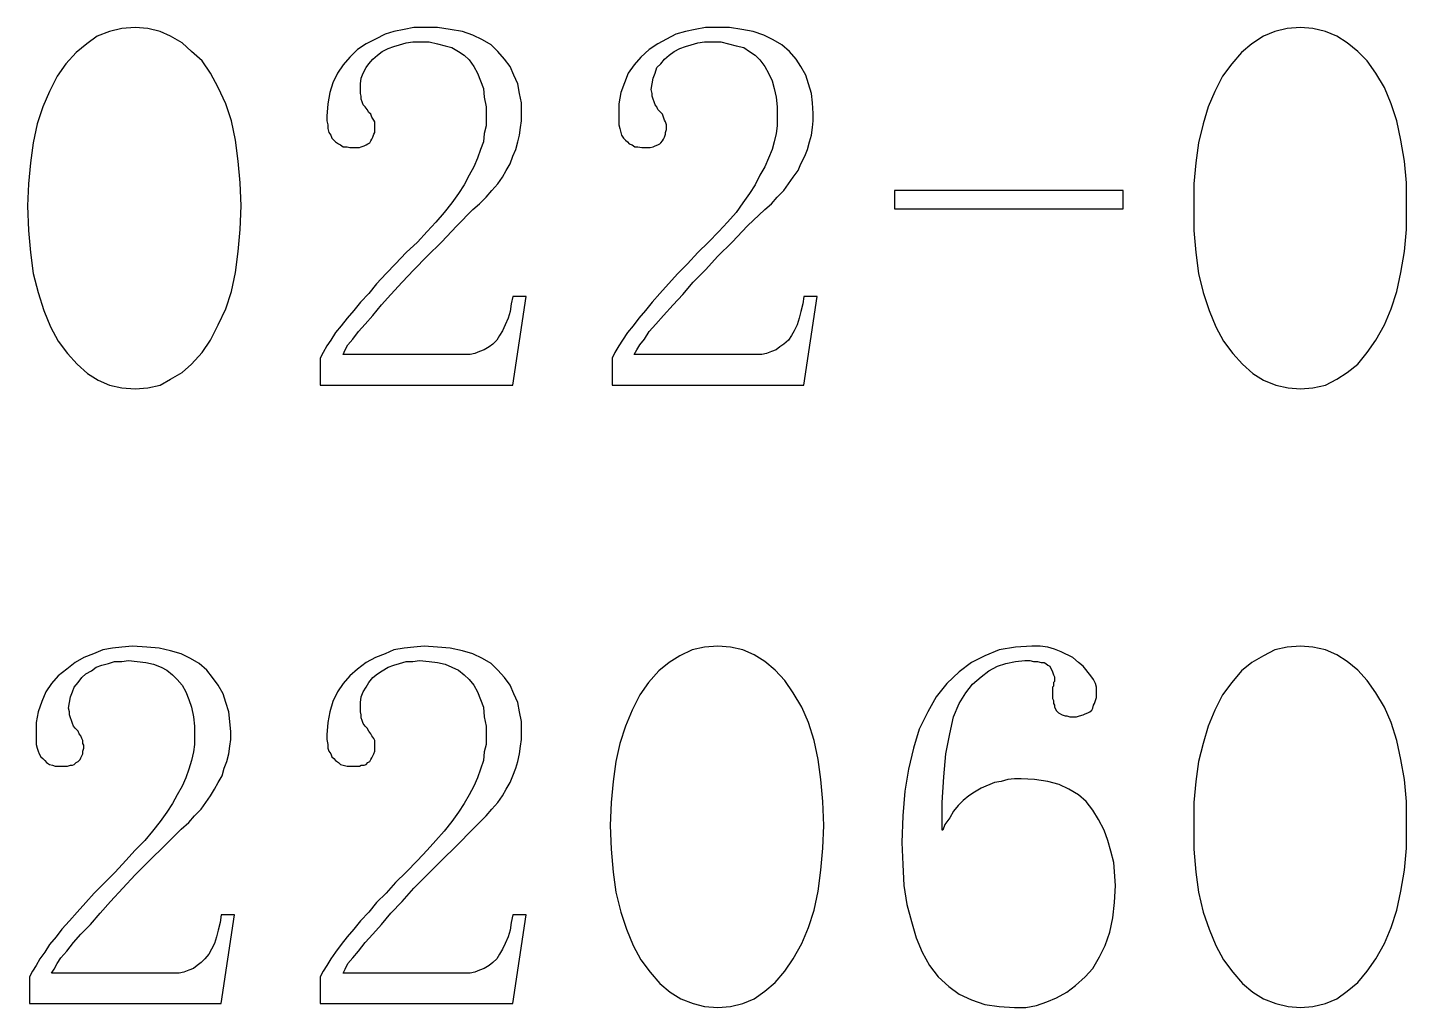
# Model space of a CAD drawing. Extents: x -190 to 190, y -140 to 140.
# Drawn here: x -153.37 to -138.91, y -119.01 to -108.73 of the extents above; entities that cross this region are included whole.
import ezdxf

# ---------------------------------------------------------------- set-up
doc = ezdxf.new("R2010")
doc.units = 0
doc.header["$MEASUREMENT"] = 0
doc.layers.get('0').update_dxf_attribs({"linetype": 'CONTINUOUS'})

msp = doc.modelspace()

# ---------------------------------------------------------------- linework, layer by layer
for points in [[(-152.24, -108.73), (-152.38, -108.74), (-152.38, -108.74), (-152.51, -108.77), (-152.51, -108.77), (-152.64, -108.82), (-152.64, -108.82), (-152.75, -108.9), (-152.75, -108.9), (-152.86, -108.99), (-152.86, -108.99), (-152.97, -109.11), (-152.97, -109.11), (-153.06, -109.24), (-153.06, -109.24), (-153.14, -109.4), (-153.14, -109.4), (-153.21, -109.56), (-153.21, -109.56), (-153.27, -109.74), (-153.27, -109.74), (-153.31, -109.94), (-153.31, -109.94), (-153.34, -110.15), (-153.34, -110.15), (-153.36, -110.37), (-153.36, -110.37), (-153.37, -110.6), (-153.37, -110.6), (-153.36, -110.86), (-153.36, -110.86), (-153.34, -111.09), (-153.34, -111.09), (-153.31, -111.31), (-153.31, -111.31), (-153.26, -111.51), (-153.26, -111.51), (-153.2, -111.7), (-153.2, -111.7), (-153.13, -111.87), (-153.13, -111.87), (-153.05, -112.02), (-153.05, -112.02), (-152.95, -112.15), (-152.95, -112.15), (-152.85, -112.26), (-152.85, -112.26), (-152.74, -112.36), (-152.74, -112.36), (-152.63, -112.43), (-152.63, -112.43), (-152.51, -112.48), (-152.51, -112.48), (-152.38, -112.51), (-152.38, -112.51), (-152.24, -112.52), (-152.24, -112.52), (-152.11, -112.51), (-152.11, -112.51), (-151.98, -112.48), (-151.98, -112.48), (-151.87, -112.42), (-151.87, -112.42), (-151.75, -112.35), (-151.75, -112.35), (-151.65, -112.26), (-151.65, -112.26), (-151.54, -112.14), (-151.54, -112.14), (-151.45, -112.01), (-151.45, -112.01), (-151.37, -111.85), (-151.37, -111.85), (-151.29, -111.68), (-151.29, -111.68), (-151.23, -111.5), (-151.23, -111.5), (-151.19, -111.3), (-151.19, -111.3), (-151.16, -111.08), (-151.16, -111.08), (-151.14, -110.85), (-151.14, -110.85), (-151.13, -110.6), (-151.13, -110.6), (-151.14, -110.36), (-151.14, -110.36), (-151.16, -110.13), (-151.16, -110.13), (-151.19, -109.91), (-151.19, -109.91), (-151.23, -109.71), (-151.23, -109.71), (-151.29, -109.53), (-151.29, -109.53), (-151.37, -109.36), (-151.37, -109.36), (-151.45, -109.21), (-151.45, -109.21), (-151.54, -109.08), (-151.54, -109.08), (-151.65, -108.98), (-151.65, -108.98), (-151.75, -108.89), (-151.75, -108.89), (-151.87, -108.82), (-151.87, -108.82), (-151.98, -108.77), (-151.98, -108.77), (-152.11, -108.74), (-152.11, -108.74), (-152.24, -108.73)], [(-148.56, -109.56), (-148.56, -109.67), (-148.56, -109.67), (-148.56, -109.76), (-148.56, -109.76), (-148.58, -109.84), (-148.58, -109.84), (-148.59, -109.93), (-148.59, -109.93), (-148.62, -110.01), (-148.62, -110.01), (-148.65, -110.1), (-148.65, -110.1), (-148.69, -110.19), (-148.69, -110.19), (-148.74, -110.28), (-148.74, -110.28), (-148.79, -110.38), (-148.79, -110.38), (-148.85, -110.47), (-148.85, -110.47), (-148.92, -110.57), (-148.92, -110.57), (-149, -110.67), (-149, -110.67), (-149.09, -110.77), (-149.09, -110.77), (-149.18, -110.87), (-149.18, -110.87), (-149.28, -110.98), (-149.28, -110.98), (-149.4, -111.09), (-149.4, -111.09), (-149.51, -111.21), (-149.51, -111.21), (-149.61, -111.31), (-149.61, -111.31), (-149.71, -111.42), (-149.71, -111.42), (-149.79, -111.52), (-149.79, -111.52), (-149.88, -111.61), (-149.88, -111.61), (-149.95, -111.7), (-149.95, -111.7), (-150.02, -111.78), (-150.02, -111.78), (-150.08, -111.86), (-150.08, -111.86), (-150.14, -111.93), (-150.14, -111.93), (-150.19, -112.01), (-150.19, -112.01), (-150.23, -112.07), (-150.23, -112.07), (-150.27, -112.14), (-150.27, -112.14), (-150.3, -112.2), (-150.3, -112.2), (-150.3, -112.48), (-150.3, -112.48), (-148.28, -112.48), (-148.28, -112.48), (-148.14, -111.55), (-148.14, -111.55), (-148.28, -111.55), (-148.28, -111.55), (-148.3, -111.63), (-148.3, -111.63), (-148.31, -111.71), (-148.31, -111.71), (-148.33, -111.78), (-148.33, -111.78), (-148.36, -111.85), (-148.36, -111.85), (-148.39, -111.91), (-148.39, -111.91), (-148.42, -111.96), (-148.42, -111.96), (-148.45, -112.01), (-148.45, -112.01), (-148.49, -112.05), (-148.49, -112.05), (-148.53, -112.08), (-148.53, -112.08), (-148.58, -112.11), (-148.58, -112.11), (-148.63, -112.13), (-148.63, -112.13), (-148.68, -112.15), (-148.68, -112.15), (-148.73, -112.16), (-148.73, -112.16), (-148.78, -112.16), (-148.78, -112.16), (-150.06, -112.16), (-150.06, -112.16), (-150.04, -112.11), (-150.04, -112.11), (-150.01, -112.06), (-150.01, -112.06), (-149.96, -112), (-149.96, -112), (-149.9, -111.92), (-149.9, -111.92), (-149.83, -111.84), (-149.83, -111.84), (-149.75, -111.75), (-149.75, -111.75), (-149.66, -111.64), (-149.66, -111.64), (-149.56, -111.53), (-149.56, -111.53), (-149.44, -111.4), (-149.44, -111.4), (-149.32, -111.27), (-149.32, -111.27), (-149.18, -111.13), (-149.18, -111.13), (-149.03, -110.98), (-149.03, -110.98), (-148.87, -110.81), (-148.87, -110.81), (-148.7, -110.64), (-148.7, -110.64), (-148.63, -110.58), (-148.63, -110.58), (-148.56, -110.51), (-148.56, -110.51), (-148.5, -110.44), (-148.5, -110.44), (-148.44, -110.37), (-148.44, -110.37), (-148.39, -110.3), (-148.39, -110.3), (-148.35, -110.23), (-148.35, -110.23), (-148.31, -110.16), (-148.31, -110.16), (-148.28, -110.08), (-148.28, -110.08), (-148.25, -110.01), (-148.25, -110.01), (-148.23, -109.93), (-148.23, -109.93), (-148.21, -109.86), (-148.21, -109.86), (-148.2, -109.78), (-148.2, -109.78), (-148.19, -109.71), (-148.19, -109.71), (-148.19, -109.63), (-148.19, -109.63), (-148.19, -109.52), (-148.19, -109.52), (-148.21, -109.42), (-148.21, -109.42), (-148.23, -109.32), (-148.23, -109.32), (-148.27, -109.23), (-148.27, -109.23), (-148.31, -109.14), (-148.31, -109.14), (-148.37, -109.06), (-148.37, -109.06), (-148.44, -108.98), (-148.44, -108.98), (-148.51, -108.91), (-148.51, -108.91), (-148.6, -108.86), (-148.6, -108.86), (-148.7, -108.81), (-148.7, -108.81), (-148.81, -108.77), (-148.81, -108.77), (-148.94, -108.75), (-148.94, -108.75), (-149.07, -108.73), (-149.07, -108.73), (-149.21, -108.73), (-149.21, -108.73), (-149.32, -108.73), (-149.32, -108.73), (-149.42, -108.75), (-149.42, -108.75), (-149.53, -108.77), (-149.53, -108.77), (-149.62, -108.8), (-149.62, -108.8), (-149.72, -108.85), (-149.72, -108.85), (-149.82, -108.9), (-149.82, -108.9), (-149.91, -108.96), (-149.91, -108.96), (-149.99, -109.04), (-149.99, -109.04), (-150.06, -109.12), (-150.06, -109.12), (-150.12, -109.21), (-150.12, -109.21), (-150.17, -109.31), (-150.17, -109.31), (-150.2, -109.41), (-150.2, -109.41), (-150.22, -109.53), (-150.22, -109.53), (-150.23, -109.66), (-150.23, -109.66), (-150.23, -109.71), (-150.23, -109.71), (-150.22, -109.75), (-150.22, -109.75), (-150.22, -109.79), (-150.22, -109.79), (-150.21, -109.83), (-150.21, -109.83), (-150.19, -109.86), (-150.19, -109.86), (-150.18, -109.89), (-150.18, -109.89), (-150.16, -109.91), (-150.16, -109.91), (-150.14, -109.93), (-150.14, -109.93), (-150.11, -109.95), (-150.11, -109.95), (-150.09, -109.96), (-150.09, -109.96), (-150.06, -109.98), (-150.06, -109.98), (-150.02, -109.98), (-150.02, -109.98), (-149.99, -109.99), (-149.99, -109.99), (-149.95, -109.99), (-149.95, -109.99), (-149.92, -109.99), (-149.92, -109.99), (-149.89, -109.99), (-149.89, -109.99), (-149.87, -109.98), (-149.87, -109.98), (-149.84, -109.97), (-149.84, -109.97), (-149.82, -109.96), (-149.82, -109.96), (-149.8, -109.95), (-149.8, -109.95), (-149.78, -109.94), (-149.78, -109.94), (-149.77, -109.92), (-149.77, -109.92), (-149.76, -109.9), (-149.76, -109.9), (-149.75, -109.88), (-149.75, -109.88), (-149.74, -109.85), (-149.74, -109.85), (-149.73, -109.83), (-149.73, -109.83), (-149.73, -109.8), (-149.73, -109.8), (-149.73, -109.77), (-149.73, -109.77), (-149.73, -109.75), (-149.73, -109.75), (-149.73, -109.72), (-149.73, -109.72), (-149.74, -109.7), (-149.74, -109.7), (-149.76, -109.67), (-149.76, -109.67), (-149.77, -109.64), (-149.77, -109.64), (-149.79, -109.62), (-149.79, -109.62), (-149.81, -109.59), (-149.81, -109.59), (-149.83, -109.56), (-149.83, -109.56), (-149.85, -109.54), (-149.85, -109.54), (-149.86, -109.51), (-149.86, -109.51), (-149.87, -109.48), (-149.87, -109.48), (-149.87, -109.45), (-149.87, -109.45), (-149.88, -109.42), (-149.88, -109.42), (-149.88, -109.38), (-149.88, -109.38), (-149.88, -109.32), (-149.88, -109.32), (-149.87, -109.26), (-149.87, -109.26), (-149.85, -109.21), (-149.85, -109.21), (-149.82, -109.15), (-149.82, -109.15), (-149.79, -109.11), (-149.79, -109.11), (-149.75, -109.06), (-149.75, -109.06), (-149.7, -109.02), (-149.7, -109.02), (-149.65, -108.98), (-149.65, -108.98), (-149.59, -108.95), (-149.59, -108.95), (-149.53, -108.93), (-149.53, -108.93), (-149.47, -108.91), (-149.47, -108.91), (-149.4, -108.89), (-149.4, -108.89), (-149.33, -108.88), (-149.33, -108.88), (-149.26, -108.88), (-149.26, -108.88), (-149.16, -108.88), (-149.16, -108.88), (-149.07, -108.9), (-149.07, -108.9), (-148.99, -108.92), (-148.99, -108.92), (-148.92, -108.94), (-148.92, -108.94), (-148.85, -108.98), (-148.85, -108.98), (-148.79, -109.02), (-148.79, -109.02), (-148.74, -109.07), (-148.74, -109.07), (-148.69, -109.14), (-148.69, -109.14), (-148.65, -109.21), (-148.65, -109.21), (-148.62, -109.29), (-148.62, -109.29), (-148.59, -109.37), (-148.59, -109.37), (-148.58, -109.46), (-148.58, -109.46), (-148.56, -109.56)], [(-145.51, -109.56), (-145.51, -109.67), (-145.51, -109.67), (-145.51, -109.76), (-145.51, -109.76), (-145.52, -109.84), (-145.52, -109.84), (-145.54, -109.93), (-145.54, -109.93), (-145.56, -110.01), (-145.56, -110.01), (-145.6, -110.1), (-145.6, -110.1), (-145.64, -110.19), (-145.64, -110.19), (-145.69, -110.28), (-145.69, -110.28), (-145.74, -110.38), (-145.74, -110.38), (-145.8, -110.47), (-145.8, -110.47), (-145.87, -110.57), (-145.87, -110.57), (-145.94, -110.67), (-145.94, -110.67), (-146.03, -110.77), (-146.03, -110.77), (-146.12, -110.87), (-146.12, -110.87), (-146.23, -110.98), (-146.23, -110.98), (-146.34, -111.09), (-146.34, -111.09), (-146.45, -111.21), (-146.45, -111.21), (-146.55, -111.31), (-146.55, -111.31), (-146.65, -111.42), (-146.65, -111.42), (-146.74, -111.52), (-146.74, -111.52), (-146.82, -111.61), (-146.82, -111.61), (-146.89, -111.7), (-146.89, -111.7), (-146.96, -111.78), (-146.96, -111.78), (-147.02, -111.86), (-147.02, -111.86), (-147.08, -111.93), (-147.08, -111.93), (-147.13, -112.01), (-147.13, -112.01), (-147.17, -112.07), (-147.17, -112.07), (-147.21, -112.14), (-147.21, -112.14), (-147.24, -112.2), (-147.24, -112.2), (-147.24, -112.48), (-147.24, -112.48), (-145.23, -112.48), (-145.23, -112.48), (-145.09, -111.55), (-145.09, -111.55), (-145.23, -111.55), (-145.23, -111.55), (-145.24, -111.63), (-145.24, -111.63), (-145.26, -111.71), (-145.26, -111.71), (-145.28, -111.78), (-145.28, -111.78), (-145.3, -111.85), (-145.3, -111.85), (-145.33, -111.91), (-145.33, -111.91), (-145.36, -111.96), (-145.36, -111.96), (-145.39, -112.01), (-145.39, -112.01), (-145.44, -112.05), (-145.44, -112.05), (-145.48, -112.08), (-145.48, -112.08), (-145.52, -112.11), (-145.52, -112.11), (-145.57, -112.13), (-145.57, -112.13), (-145.62, -112.15), (-145.62, -112.15), (-145.67, -112.16), (-145.67, -112.16), (-145.73, -112.16), (-145.73, -112.16), (-147.01, -112.16), (-147.01, -112.16), (-146.98, -112.11), (-146.98, -112.11), (-146.95, -112.06), (-146.95, -112.06), (-146.9, -112), (-146.9, -112), (-146.85, -111.92), (-146.85, -111.92), (-146.78, -111.84), (-146.78, -111.84), (-146.7, -111.75), (-146.7, -111.75), (-146.6, -111.64), (-146.6, -111.64), (-146.5, -111.53), (-146.5, -111.53), (-146.39, -111.4), (-146.39, -111.4), (-146.26, -111.27), (-146.26, -111.27), (-146.13, -111.13), (-146.13, -111.13), (-145.98, -110.98), (-145.98, -110.98), (-145.82, -110.81), (-145.82, -110.81), (-145.64, -110.64), (-145.64, -110.64), (-145.57, -110.58), (-145.57, -110.58), (-145.51, -110.51), (-145.51, -110.51), (-145.44, -110.44), (-145.44, -110.44), (-145.39, -110.37), (-145.39, -110.37), (-145.34, -110.3), (-145.34, -110.3), (-145.29, -110.23), (-145.29, -110.23), (-145.26, -110.16), (-145.26, -110.16), (-145.22, -110.08), (-145.22, -110.08), (-145.19, -110.01), (-145.19, -110.01), (-145.17, -109.93), (-145.17, -109.93), (-145.15, -109.86), (-145.15, -109.86), (-145.14, -109.78), (-145.14, -109.78), (-145.13, -109.71), (-145.13, -109.71), (-145.13, -109.63), (-145.13, -109.63), (-145.14, -109.52), (-145.14, -109.52), (-145.15, -109.42), (-145.15, -109.42), (-145.18, -109.32), (-145.18, -109.32), (-145.21, -109.23), (-145.21, -109.23), (-145.26, -109.14), (-145.26, -109.14), (-145.31, -109.06), (-145.31, -109.06), (-145.38, -108.98), (-145.38, -108.98), (-145.46, -108.91), (-145.46, -108.91), (-145.55, -108.86), (-145.55, -108.86), (-145.65, -108.81), (-145.65, -108.81), (-145.76, -108.77), (-145.76, -108.77), (-145.88, -108.75), (-145.88, -108.75), (-146.01, -108.73), (-146.01, -108.73), (-146.16, -108.73), (-146.16, -108.73), (-146.26, -108.73), (-146.26, -108.73), (-146.37, -108.75), (-146.37, -108.75), (-146.47, -108.77), (-146.47, -108.77), (-146.57, -108.8), (-146.57, -108.8), (-146.67, -108.85), (-146.67, -108.85), (-146.76, -108.9), (-146.76, -108.9), (-146.85, -108.96), (-146.85, -108.96), (-146.94, -109.04), (-146.94, -109.04), (-147.01, -109.12), (-147.01, -109.12), (-147.07, -109.21), (-147.07, -109.21), (-147.11, -109.31), (-147.11, -109.31), (-147.15, -109.41), (-147.15, -109.41), (-147.17, -109.53), (-147.17, -109.53), (-147.17, -109.66), (-147.17, -109.66), (-147.17, -109.71), (-147.17, -109.71), (-147.17, -109.75), (-147.17, -109.75), (-147.16, -109.79), (-147.16, -109.79), (-147.15, -109.83), (-147.15, -109.83), (-147.14, -109.86), (-147.14, -109.86), (-147.12, -109.89), (-147.12, -109.89), (-147.1, -109.91), (-147.1, -109.91), (-147.08, -109.93), (-147.08, -109.93), (-147.06, -109.95), (-147.06, -109.95), (-147.03, -109.96), (-147.03, -109.96), (-147, -109.98), (-147, -109.98), (-146.97, -109.98), (-146.97, -109.98), (-146.93, -109.99), (-146.93, -109.99), (-146.89, -109.99), (-146.89, -109.99), (-146.86, -109.99), (-146.86, -109.99), (-146.84, -109.99), (-146.84, -109.99), (-146.81, -109.98), (-146.81, -109.98), (-146.79, -109.97), (-146.79, -109.97), (-146.76, -109.96), (-146.76, -109.96), (-146.74, -109.95), (-146.74, -109.95), (-146.73, -109.94), (-146.73, -109.94), (-146.71, -109.92), (-146.71, -109.92), (-146.7, -109.9), (-146.7, -109.9), (-146.69, -109.88), (-146.69, -109.88), (-146.68, -109.85), (-146.68, -109.85), (-146.68, -109.83), (-146.68, -109.83), (-146.67, -109.8), (-146.67, -109.8), (-146.67, -109.77), (-146.67, -109.77), (-146.67, -109.75), (-146.67, -109.75), (-146.68, -109.72), (-146.68, -109.72), (-146.69, -109.7), (-146.69, -109.7), (-146.7, -109.67), (-146.7, -109.67), (-146.71, -109.64), (-146.71, -109.64), (-146.73, -109.62), (-146.73, -109.62), (-146.76, -109.59), (-146.76, -109.59), (-146.77, -109.56), (-146.77, -109.56), (-146.79, -109.54), (-146.79, -109.54), (-146.8, -109.51), (-146.8, -109.51), (-146.81, -109.48), (-146.81, -109.48), (-146.82, -109.45), (-146.82, -109.45), (-146.82, -109.42), (-146.82, -109.42), (-146.83, -109.38), (-146.83, -109.38), (-146.82, -109.32), (-146.82, -109.32), (-146.81, -109.26), (-146.81, -109.26), (-146.79, -109.21), (-146.79, -109.21), (-146.77, -109.15), (-146.77, -109.15), (-146.73, -109.11), (-146.73, -109.11), (-146.69, -109.06), (-146.69, -109.06), (-146.64, -109.02), (-146.64, -109.02), (-146.59, -108.98), (-146.59, -108.98), (-146.53, -108.95), (-146.53, -108.95), (-146.47, -108.93), (-146.47, -108.93), (-146.41, -108.91), (-146.41, -108.91), (-146.34, -108.89), (-146.34, -108.89), (-146.27, -108.88), (-146.27, -108.88), (-146.2, -108.88), (-146.2, -108.88), (-146.1, -108.88), (-146.1, -108.88), (-146.02, -108.9), (-146.02, -108.9), (-145.94, -108.92), (-145.94, -108.92), (-145.86, -108.94), (-145.86, -108.94), (-145.8, -108.98), (-145.8, -108.98), (-145.74, -109.02), (-145.74, -109.02), (-145.69, -109.07), (-145.69, -109.07), (-145.64, -109.14), (-145.64, -109.14), (-145.6, -109.21), (-145.6, -109.21), (-145.56, -109.29), (-145.56, -109.29), (-145.54, -109.37), (-145.54, -109.37), (-145.52, -109.46), (-145.52, -109.46), (-145.51, -109.56)], [(-140.02, -108.73), (-140.16, -108.74), (-140.16, -108.74), (-140.29, -108.77), (-140.29, -108.77), (-140.41, -108.82), (-140.41, -108.82), (-140.53, -108.9), (-140.53, -108.9), (-140.64, -108.99), (-140.64, -108.99), (-140.74, -109.11), (-140.74, -109.11), (-140.84, -109.24), (-140.84, -109.24), (-140.92, -109.4), (-140.92, -109.4), (-140.99, -109.56), (-140.99, -109.56), (-141.04, -109.74), (-141.04, -109.74), (-141.09, -109.94), (-141.09, -109.94), (-141.12, -110.15), (-141.12, -110.15), (-141.14, -110.37), (-141.14, -110.37), (-141.14, -110.86), (-141.14, -110.86), (-141.12, -111.09), (-141.12, -111.09), (-141.09, -111.31), (-141.09, -111.31), (-141.04, -111.51), (-141.04, -111.51), (-140.98, -111.7), (-140.98, -111.7), (-140.91, -111.87), (-140.91, -111.87), (-140.83, -112.02), (-140.83, -112.02), (-140.73, -112.15), (-140.73, -112.15), (-140.63, -112.26), (-140.63, -112.26), (-140.52, -112.36), (-140.52, -112.36), (-140.41, -112.43), (-140.41, -112.43), (-140.28, -112.48), (-140.28, -112.48), (-140.15, -112.51), (-140.15, -112.51), (-140.02, -112.52), (-140.02, -112.52), (-139.89, -112.51), (-139.89, -112.51), (-139.76, -112.48), (-139.76, -112.48), (-139.64, -112.42), (-139.64, -112.42), (-139.53, -112.35), (-139.53, -112.35), (-139.42, -112.26), (-139.42, -112.26), (-139.32, -112.14), (-139.32, -112.14), (-139.23, -112.01), (-139.23, -112.01), (-139.14, -111.85), (-139.14, -111.85), (-139.07, -111.68), (-139.07, -111.68), (-139.01, -111.5), (-139.01, -111.5), (-138.97, -111.3), (-138.97, -111.3), (-138.93, -111.08), (-138.93, -111.08), (-138.91, -110.85), (-138.91, -110.85), (-138.91, -110.36), (-138.91, -110.36), (-138.93, -110.13), (-138.93, -110.13), (-138.97, -109.91), (-138.97, -109.91), (-139.01, -109.71), (-139.01, -109.71), (-139.07, -109.53), (-139.07, -109.53), (-139.14, -109.36), (-139.14, -109.36), (-139.23, -109.21), (-139.23, -109.21), (-139.32, -109.08), (-139.32, -109.08), (-139.42, -108.98), (-139.42, -108.98), (-139.53, -108.89), (-139.53, -108.89), (-139.64, -108.82), (-139.64, -108.82), (-139.76, -108.77), (-139.76, -108.77), (-139.89, -108.74), (-139.89, -108.74), (-140.02, -108.73)], [(-144.28, -110.44), (-144.28, -110.63), (-144.28, -110.63), (-141.88, -110.63), (-141.88, -110.63), (-141.88, -110.44), (-141.88, -110.44), (-144.28, -110.44)], [(-151.62, -116.06), (-151.62, -116.17), (-151.62, -116.17), (-151.62, -116.25), (-151.62, -116.25), (-151.63, -116.33), (-151.63, -116.33), (-151.65, -116.42), (-151.65, -116.42), (-151.68, -116.51), (-151.68, -116.51), (-151.71, -116.6), (-151.71, -116.6), (-151.75, -116.69), (-151.75, -116.69), (-151.8, -116.78), (-151.8, -116.78), (-151.85, -116.87), (-151.85, -116.87), (-151.91, -116.96), (-151.91, -116.96), (-151.98, -117.06), (-151.98, -117.06), (-152.06, -117.16), (-152.06, -117.16), (-152.14, -117.26), (-152.14, -117.26), (-152.24, -117.36), (-152.24, -117.36), (-152.34, -117.47), (-152.34, -117.47), (-152.45, -117.59), (-152.45, -117.59), (-152.56, -117.7), (-152.56, -117.7), (-152.67, -117.81), (-152.67, -117.81), (-152.76, -117.91), (-152.76, -117.91), (-152.85, -118.01), (-152.85, -118.01), (-152.93, -118.1), (-152.93, -118.1), (-153.01, -118.19), (-153.01, -118.19), (-153.07, -118.27), (-153.07, -118.27), (-153.14, -118.35), (-153.14, -118.35), (-153.19, -118.43), (-153.19, -118.43), (-153.24, -118.5), (-153.24, -118.5), (-153.28, -118.57), (-153.28, -118.57), (-153.32, -118.63), (-153.32, -118.63), (-153.35, -118.69), (-153.35, -118.69), (-153.35, -118.97), (-153.35, -118.97), (-151.34, -118.97), (-151.34, -118.97), (-151.2, -118.04), (-151.2, -118.04), (-151.34, -118.04), (-151.34, -118.04), (-151.35, -118.12), (-151.35, -118.12), (-151.37, -118.2), (-151.37, -118.2), (-151.39, -118.27), (-151.39, -118.27), (-151.41, -118.34), (-151.41, -118.34), (-151.44, -118.4), (-151.44, -118.4), (-151.47, -118.45), (-151.47, -118.45), (-151.51, -118.5), (-151.51, -118.5), (-151.55, -118.54), (-151.55, -118.54), (-151.59, -118.57), (-151.59, -118.57), (-151.63, -118.6), (-151.63, -118.6), (-151.68, -118.62), (-151.68, -118.62), (-151.73, -118.64), (-151.73, -118.64), (-151.78, -118.65), (-151.78, -118.65), (-151.84, -118.65), (-151.84, -118.65), (-153.12, -118.65), (-153.12, -118.65), (-153.09, -118.61), (-153.09, -118.61), (-153.06, -118.55), (-153.06, -118.55), (-153.02, -118.49), (-153.02, -118.49), (-152.96, -118.42), (-152.96, -118.42), (-152.89, -118.33), (-152.89, -118.33), (-152.81, -118.24), (-152.81, -118.24), (-152.71, -118.14), (-152.71, -118.14), (-152.61, -118.02), (-152.61, -118.02), (-152.5, -117.9), (-152.5, -117.9), (-152.37, -117.76), (-152.37, -117.76), (-152.24, -117.62), (-152.24, -117.62), (-152.09, -117.47), (-152.09, -117.47), (-151.93, -117.31), (-151.93, -117.31), (-151.76, -117.14), (-151.76, -117.14), (-151.68, -117.07), (-151.68, -117.07), (-151.62, -117), (-151.62, -117), (-151.55, -116.93), (-151.55, -116.93), (-151.5, -116.86), (-151.5, -116.86), (-151.45, -116.79), (-151.45, -116.79), (-151.41, -116.72), (-151.41, -116.72), (-151.37, -116.65), (-151.37, -116.65), (-151.33, -116.58), (-151.33, -116.58), (-151.31, -116.5), (-151.31, -116.5), (-151.28, -116.43), (-151.28, -116.43), (-151.26, -116.35), (-151.26, -116.35), (-151.25, -116.27), (-151.25, -116.27), (-151.24, -116.2), (-151.24, -116.2), (-151.24, -116.12), (-151.24, -116.12), (-151.25, -116.01), (-151.25, -116.01), (-151.26, -115.91), (-151.26, -115.91), (-151.29, -115.81), (-151.29, -115.81), (-151.32, -115.72), (-151.32, -115.72), (-151.37, -115.63), (-151.37, -115.63), (-151.43, -115.55), (-151.43, -115.55), (-151.49, -115.47), (-151.49, -115.47), (-151.57, -115.4), (-151.57, -115.4), (-151.66, -115.35), (-151.66, -115.35), (-151.76, -115.3), (-151.76, -115.3), (-151.87, -115.27), (-151.87, -115.27), (-151.99, -115.24), (-151.99, -115.24), (-152.12, -115.23), (-152.12, -115.23), (-152.27, -115.22), (-152.27, -115.22), (-152.38, -115.23), (-152.38, -115.23), (-152.48, -115.24), (-152.48, -115.24), (-152.58, -115.26), (-152.58, -115.26), (-152.68, -115.3), (-152.68, -115.3), (-152.78, -115.34), (-152.78, -115.34), (-152.87, -115.39), (-152.87, -115.39), (-152.96, -115.46), (-152.96, -115.46), (-153.05, -115.53), (-153.05, -115.53), (-153.12, -115.61), (-153.12, -115.61), (-153.18, -115.7), (-153.18, -115.7), (-153.22, -115.8), (-153.22, -115.8), (-153.26, -115.91), (-153.26, -115.91), (-153.28, -116.02), (-153.28, -116.02), (-153.28, -116.15), (-153.28, -116.15), (-153.28, -116.2), (-153.28, -116.2), (-153.28, -116.25), (-153.28, -116.25), (-153.27, -116.29), (-153.27, -116.29), (-153.26, -116.32), (-153.26, -116.32), (-153.25, -116.35), (-153.25, -116.35), (-153.23, -116.38), (-153.23, -116.38), (-153.21, -116.4), (-153.21, -116.4), (-153.19, -116.42), (-153.19, -116.42), (-153.17, -116.44), (-153.17, -116.44), (-153.14, -116.46), (-153.14, -116.46), (-153.11, -116.47), (-153.11, -116.47), (-153.08, -116.48), (-153.08, -116.48), (-153.04, -116.48), (-153.04, -116.48), (-153.01, -116.48), (-153.01, -116.48), (-152.97, -116.48), (-152.97, -116.48), (-152.95, -116.48), (-152.95, -116.48), (-152.92, -116.47), (-152.92, -116.47), (-152.9, -116.47), (-152.9, -116.47), (-152.88, -116.46), (-152.88, -116.46), (-152.86, -116.44), (-152.86, -116.44), (-152.84, -116.43), (-152.84, -116.43), (-152.82, -116.41), (-152.82, -116.41), (-152.81, -116.39), (-152.81, -116.39), (-152.8, -116.37), (-152.8, -116.37), (-152.79, -116.35), (-152.79, -116.35), (-152.79, -116.32), (-152.79, -116.32), (-152.78, -116.29), (-152.78, -116.29), (-152.78, -116.26), (-152.78, -116.26), (-152.79, -116.24), (-152.79, -116.24), (-152.79, -116.21), (-152.79, -116.21), (-152.8, -116.19), (-152.8, -116.19), (-152.81, -116.16), (-152.81, -116.16), (-152.83, -116.14), (-152.83, -116.14), (-152.84, -116.11), (-152.84, -116.11), (-152.87, -116.08), (-152.87, -116.08), (-152.89, -116.06), (-152.89, -116.06), (-152.9, -116.03), (-152.9, -116.03), (-152.91, -116), (-152.91, -116), (-152.92, -115.97), (-152.92, -115.97), (-152.93, -115.94), (-152.93, -115.94), (-152.93, -115.91), (-152.93, -115.91), (-152.94, -115.87), (-152.94, -115.87), (-152.93, -115.81), (-152.93, -115.81), (-152.92, -115.75), (-152.92, -115.75), (-152.9, -115.7), (-152.9, -115.7), (-152.88, -115.65), (-152.88, -115.65), (-152.84, -115.6), (-152.84, -115.6), (-152.8, -115.55), (-152.8, -115.55), (-152.76, -115.51), (-152.76, -115.51), (-152.7, -115.48), (-152.7, -115.48), (-152.65, -115.44), (-152.65, -115.44), (-152.59, -115.42), (-152.59, -115.42), (-152.52, -115.4), (-152.52, -115.4), (-152.46, -115.38), (-152.46, -115.38), (-152.38, -115.38), (-152.38, -115.38), (-152.31, -115.37), (-152.31, -115.37), (-152.22, -115.38), (-152.22, -115.38), (-152.13, -115.39), (-152.13, -115.39), (-152.05, -115.41), (-152.05, -115.41), (-151.97, -115.44), (-151.97, -115.44), (-151.91, -115.47), (-151.91, -115.47), (-151.85, -115.52), (-151.85, -115.52), (-151.8, -115.57), (-151.8, -115.57), (-151.75, -115.63), (-151.75, -115.63), (-151.71, -115.7), (-151.71, -115.7), (-151.68, -115.78), (-151.68, -115.78), (-151.65, -115.86), (-151.65, -115.86), (-151.63, -115.96), (-151.63, -115.96), (-151.62, -116.06)], [(-148.56, -116.06), (-148.56, -116.17), (-148.56, -116.17), (-148.56, -116.25), (-148.56, -116.25), (-148.58, -116.33), (-148.58, -116.33), (-148.59, -116.42), (-148.59, -116.42), (-148.62, -116.51), (-148.62, -116.51), (-148.65, -116.6), (-148.65, -116.6), (-148.69, -116.69), (-148.69, -116.69), (-148.74, -116.78), (-148.74, -116.78), (-148.79, -116.87), (-148.79, -116.87), (-148.85, -116.96), (-148.85, -116.96), (-148.92, -117.06), (-148.92, -117.06), (-149, -117.16), (-149, -117.16), (-149.09, -117.26), (-149.09, -117.26), (-149.18, -117.36), (-149.18, -117.36), (-149.28, -117.47), (-149.28, -117.47), (-149.4, -117.59), (-149.4, -117.59), (-149.51, -117.7), (-149.51, -117.7), (-149.61, -117.81), (-149.61, -117.81), (-149.71, -117.91), (-149.71, -117.91), (-149.79, -118.01), (-149.79, -118.01), (-149.88, -118.1), (-149.88, -118.1), (-149.95, -118.19), (-149.95, -118.19), (-150.02, -118.27), (-150.02, -118.27), (-150.08, -118.35), (-150.08, -118.35), (-150.14, -118.43), (-150.14, -118.43), (-150.19, -118.5), (-150.19, -118.5), (-150.23, -118.57), (-150.23, -118.57), (-150.27, -118.63), (-150.27, -118.63), (-150.3, -118.69), (-150.3, -118.69), (-150.3, -118.97), (-150.3, -118.97), (-148.28, -118.97), (-148.28, -118.97), (-148.14, -118.04), (-148.14, -118.04), (-148.28, -118.04), (-148.28, -118.04), (-148.3, -118.12), (-148.3, -118.12), (-148.31, -118.2), (-148.31, -118.2), (-148.33, -118.27), (-148.33, -118.27), (-148.36, -118.34), (-148.36, -118.34), (-148.39, -118.4), (-148.39, -118.4), (-148.42, -118.45), (-148.42, -118.45), (-148.45, -118.5), (-148.45, -118.5), (-148.49, -118.54), (-148.49, -118.54), (-148.53, -118.57), (-148.53, -118.57), (-148.58, -118.6), (-148.58, -118.6), (-148.63, -118.62), (-148.63, -118.62), (-148.68, -118.64), (-148.68, -118.64), (-148.73, -118.65), (-148.73, -118.65), (-148.78, -118.65), (-148.78, -118.65), (-150.06, -118.65), (-150.06, -118.65), (-150.04, -118.61), (-150.04, -118.61), (-150.01, -118.55), (-150.01, -118.55), (-149.96, -118.49), (-149.96, -118.49), (-149.9, -118.42), (-149.9, -118.42), (-149.83, -118.33), (-149.83, -118.33), (-149.75, -118.24), (-149.75, -118.24), (-149.66, -118.14), (-149.66, -118.14), (-149.56, -118.02), (-149.56, -118.02), (-149.44, -117.9), (-149.44, -117.9), (-149.32, -117.76), (-149.32, -117.76), (-149.18, -117.62), (-149.18, -117.62), (-149.03, -117.47), (-149.03, -117.47), (-148.87, -117.31), (-148.87, -117.31), (-148.7, -117.14), (-148.7, -117.14), (-148.63, -117.07), (-148.63, -117.07), (-148.56, -117), (-148.56, -117), (-148.5, -116.93), (-148.5, -116.93), (-148.44, -116.86), (-148.44, -116.86), (-148.39, -116.79), (-148.39, -116.79), (-148.35, -116.72), (-148.35, -116.72), (-148.31, -116.65), (-148.31, -116.65), (-148.28, -116.58), (-148.28, -116.58), (-148.25, -116.5), (-148.25, -116.5), (-148.23, -116.43), (-148.23, -116.43), (-148.21, -116.35), (-148.21, -116.35), (-148.2, -116.27), (-148.2, -116.27), (-148.19, -116.2), (-148.19, -116.2), (-148.19, -116.12), (-148.19, -116.12), (-148.19, -116.01), (-148.19, -116.01), (-148.21, -115.91), (-148.21, -115.91), (-148.23, -115.81), (-148.23, -115.81), (-148.27, -115.72), (-148.27, -115.72), (-148.31, -115.63), (-148.31, -115.63), (-148.37, -115.55), (-148.37, -115.55), (-148.44, -115.47), (-148.44, -115.47), (-148.51, -115.4), (-148.51, -115.4), (-148.6, -115.35), (-148.6, -115.35), (-148.7, -115.3), (-148.7, -115.3), (-148.81, -115.27), (-148.81, -115.27), (-148.94, -115.24), (-148.94, -115.24), (-149.07, -115.23), (-149.07, -115.23), (-149.21, -115.22), (-149.21, -115.22), (-149.32, -115.23), (-149.32, -115.23), (-149.42, -115.24), (-149.42, -115.24), (-149.53, -115.26), (-149.53, -115.26), (-149.62, -115.3), (-149.62, -115.3), (-149.72, -115.34), (-149.72, -115.34), (-149.82, -115.39), (-149.82, -115.39), (-149.91, -115.46), (-149.91, -115.46), (-149.99, -115.53), (-149.99, -115.53), (-150.06, -115.61), (-150.06, -115.61), (-150.12, -115.7), (-150.12, -115.7), (-150.17, -115.8), (-150.17, -115.8), (-150.2, -115.91), (-150.2, -115.91), (-150.22, -116.02), (-150.22, -116.02), (-150.23, -116.15), (-150.23, -116.15), (-150.23, -116.2), (-150.23, -116.2), (-150.22, -116.25), (-150.22, -116.25), (-150.22, -116.29), (-150.22, -116.29), (-150.21, -116.32), (-150.21, -116.32), (-150.19, -116.35), (-150.19, -116.35), (-150.18, -116.38), (-150.18, -116.38), (-150.16, -116.4), (-150.16, -116.4), (-150.14, -116.42), (-150.14, -116.42), (-150.11, -116.44), (-150.11, -116.44), (-150.09, -116.46), (-150.09, -116.46), (-150.06, -116.47), (-150.06, -116.47), (-150.02, -116.48), (-150.02, -116.48), (-149.99, -116.48), (-149.99, -116.48), (-149.95, -116.48), (-149.95, -116.48), (-149.92, -116.48), (-149.92, -116.48), (-149.89, -116.48), (-149.89, -116.48), (-149.87, -116.47), (-149.87, -116.47), (-149.84, -116.47), (-149.84, -116.47), (-149.82, -116.46), (-149.82, -116.46), (-149.8, -116.44), (-149.8, -116.44), (-149.78, -116.43), (-149.78, -116.43), (-149.77, -116.41), (-149.77, -116.41), (-149.76, -116.39), (-149.76, -116.39), (-149.75, -116.37), (-149.75, -116.37), (-149.74, -116.35), (-149.74, -116.35), (-149.73, -116.32), (-149.73, -116.32), (-149.73, -116.29), (-149.73, -116.29), (-149.73, -116.26), (-149.73, -116.26), (-149.73, -116.24), (-149.73, -116.24), (-149.73, -116.21), (-149.73, -116.21), (-149.74, -116.19), (-149.74, -116.19), (-149.76, -116.16), (-149.76, -116.16), (-149.77, -116.14), (-149.77, -116.14), (-149.79, -116.11), (-149.79, -116.11), (-149.81, -116.08), (-149.81, -116.08), (-149.83, -116.06), (-149.83, -116.06), (-149.85, -116.03), (-149.85, -116.03), (-149.86, -116), (-149.86, -116), (-149.87, -115.97), (-149.87, -115.97), (-149.87, -115.94), (-149.87, -115.94), (-149.88, -115.91), (-149.88, -115.91), (-149.88, -115.87), (-149.88, -115.87), (-149.88, -115.81), (-149.88, -115.81), (-149.87, -115.75), (-149.87, -115.75), (-149.85, -115.7), (-149.85, -115.7), (-149.82, -115.65), (-149.82, -115.65), (-149.79, -115.6), (-149.79, -115.6), (-149.75, -115.55), (-149.75, -115.55), (-149.7, -115.51), (-149.7, -115.51), (-149.65, -115.48), (-149.65, -115.48), (-149.59, -115.44), (-149.59, -115.44), (-149.53, -115.42), (-149.53, -115.42), (-149.47, -115.4), (-149.47, -115.4), (-149.4, -115.38), (-149.4, -115.38), (-149.33, -115.38), (-149.33, -115.38), (-149.26, -115.37), (-149.26, -115.37), (-149.16, -115.38), (-149.16, -115.38), (-149.07, -115.39), (-149.07, -115.39), (-148.99, -115.41), (-148.99, -115.41), (-148.92, -115.44), (-148.92, -115.44), (-148.85, -115.47), (-148.85, -115.47), (-148.79, -115.52), (-148.79, -115.52), (-148.74, -115.57), (-148.74, -115.57), (-148.69, -115.63), (-148.69, -115.63), (-148.65, -115.7), (-148.65, -115.7), (-148.62, -115.78), (-148.62, -115.78), (-148.59, -115.86), (-148.59, -115.86), (-148.58, -115.96), (-148.58, -115.96), (-148.56, -116.06)], [(-146.13, -115.22), (-146.27, -115.23), (-146.27, -115.23), (-146.4, -115.26), (-146.4, -115.26), (-146.53, -115.32), (-146.53, -115.32), (-146.64, -115.39), (-146.64, -115.39), (-146.75, -115.48), (-146.75, -115.48), (-146.86, -115.6), (-146.86, -115.6), (-146.95, -115.73), (-146.95, -115.73), (-147.03, -115.89), (-147.03, -115.89), (-147.1, -116.06), (-147.1, -116.06), (-147.16, -116.24), (-147.16, -116.24), (-147.2, -116.43), (-147.2, -116.43), (-147.23, -116.64), (-147.23, -116.64), (-147.25, -116.86), (-147.25, -116.86), (-147.26, -117.1), (-147.26, -117.1), (-147.25, -117.35), (-147.25, -117.35), (-147.23, -117.59), (-147.23, -117.59), (-147.2, -117.8), (-147.2, -117.8), (-147.15, -118.01), (-147.15, -118.01), (-147.09, -118.19), (-147.09, -118.19), (-147.02, -118.36), (-147.02, -118.36), (-146.94, -118.51), (-146.94, -118.51), (-146.84, -118.64), (-146.84, -118.64), (-146.74, -118.76), (-146.74, -118.76), (-146.63, -118.85), (-146.63, -118.85), (-146.52, -118.92), (-146.52, -118.92), (-146.39, -118.97), (-146.39, -118.97), (-146.27, -119), (-146.27, -119), (-146.13, -119.01), (-146.13, -119.01), (-146, -119), (-146, -119), (-145.87, -118.97), (-145.87, -118.97), (-145.75, -118.92), (-145.75, -118.92), (-145.64, -118.84), (-145.64, -118.84), (-145.53, -118.75), (-145.53, -118.75), (-145.43, -118.63), (-145.43, -118.63), (-145.34, -118.5), (-145.34, -118.5), (-145.25, -118.34), (-145.25, -118.34), (-145.18, -118.17), (-145.18, -118.17), (-145.12, -117.99), (-145.12, -117.99), (-145.08, -117.79), (-145.08, -117.79), (-145.05, -117.57), (-145.05, -117.57), (-145.03, -117.34), (-145.03, -117.34), (-145.02, -117.1), (-145.02, -117.1), (-145.03, -116.85), (-145.03, -116.85), (-145.05, -116.62), (-145.05, -116.62), (-145.08, -116.41), (-145.08, -116.41), (-145.12, -116.21), (-145.12, -116.21), (-145.18, -116.02), (-145.18, -116.02), (-145.25, -115.86), (-145.25, -115.86), (-145.34, -115.71), (-145.34, -115.71), (-145.43, -115.58), (-145.43, -115.58), (-145.53, -115.47), (-145.53, -115.47), (-145.64, -115.38), (-145.64, -115.38), (-145.75, -115.31), (-145.75, -115.31), (-145.87, -115.26), (-145.87, -115.26), (-146, -115.23), (-146, -115.23), (-146.13, -115.22)], [(-142.75, -115.22), (-142.84, -115.22), (-142.84, -115.22), (-143.01, -115.23), (-143.01, -115.23), (-143.18, -115.26), (-143.18, -115.26), (-143.33, -115.32), (-143.33, -115.32), (-143.47, -115.39), (-143.47, -115.39), (-143.6, -115.49), (-143.6, -115.49), (-143.73, -115.61), (-143.73, -115.61), (-143.84, -115.75), (-143.84, -115.75), (-143.93, -115.91), (-143.93, -115.91), (-144.02, -116.09), (-144.02, -116.09), (-144.08, -116.29), (-144.08, -116.29), (-144.13, -116.51), (-144.13, -116.51), (-144.17, -116.74), (-144.17, -116.74), (-144.19, -117), (-144.19, -117), (-144.2, -117.28), (-144.2, -117.28), (-144.19, -117.51), (-144.19, -117.51), (-144.18, -117.73), (-144.18, -117.73), (-144.15, -117.93), (-144.15, -117.93), (-144.1, -118.11), (-144.1, -118.11), (-144.05, -118.28), (-144.05, -118.28), (-143.99, -118.43), (-143.99, -118.43), (-143.91, -118.57), (-143.91, -118.57), (-143.82, -118.69), (-143.82, -118.69), (-143.71, -118.79), (-143.71, -118.79), (-143.6, -118.87), (-143.6, -118.87), (-143.47, -118.93), (-143.47, -118.93), (-143.33, -118.98), (-143.33, -118.98), (-143.18, -119), (-143.18, -119), (-143.02, -119.01), (-143.02, -119.01), (-142.9, -119.01), (-142.9, -119.01), (-142.79, -118.99), (-142.79, -118.99), (-142.68, -118.95), (-142.68, -118.95), (-142.58, -118.91), (-142.58, -118.91), (-142.47, -118.85), (-142.47, -118.85), (-142.38, -118.78), (-142.38, -118.78), (-142.28, -118.69), (-142.28, -118.69), (-142.2, -118.6), (-142.2, -118.6), (-142.13, -118.48), (-142.13, -118.48), (-142.07, -118.36), (-142.07, -118.36), (-142.02, -118.22), (-142.02, -118.22), (-141.99, -118.07), (-141.99, -118.07), (-141.97, -117.91), (-141.97, -117.91), (-141.96, -117.73), (-141.96, -117.73), (-141.98, -117.49), (-141.98, -117.49), (-142.01, -117.37), (-142.01, -117.37), (-142.04, -117.26), (-142.04, -117.26), (-142.08, -117.15), (-142.08, -117.15), (-142.14, -117.04), (-142.14, -117.04), (-142.2, -116.94), (-142.2, -116.94), (-142.27, -116.85), (-142.27, -116.85), (-142.35, -116.78), (-142.35, -116.78), (-142.45, -116.72), (-142.45, -116.72), (-142.55, -116.67), (-142.55, -116.67), (-142.67, -116.64), (-142.67, -116.64), (-142.81, -116.62), (-142.81, -116.62), (-142.95, -116.61), (-142.95, -116.61), (-143.02, -116.61), (-143.02, -116.61), (-143.09, -116.62), (-143.09, -116.62), (-143.16, -116.64), (-143.16, -116.64), (-143.23, -116.65), (-143.23, -116.65), (-143.37, -116.71), (-143.37, -116.71), (-143.44, -116.75), (-143.44, -116.75), (-143.5, -116.79), (-143.5, -116.79), (-143.56, -116.84), (-143.56, -116.84), (-143.61, -116.89), (-143.61, -116.89), (-143.66, -116.95), (-143.66, -116.95), (-143.7, -117.02), (-143.7, -117.02), (-143.75, -117.09), (-143.75, -117.09), (-143.77, -117.15), (-143.77, -117.15), (-143.78, -117.15), (-143.78, -117.15), (-143.78, -116.86), (-143.78, -116.86), (-143.76, -116.59), (-143.76, -116.59), (-143.74, -116.35), (-143.74, -116.35), (-143.7, -116.14), (-143.7, -116.14), (-143.66, -115.96), (-143.66, -115.96), (-143.6, -115.82), (-143.6, -115.82), (-143.53, -115.71), (-143.53, -115.71), (-143.46, -115.62), (-143.46, -115.62), (-143.37, -115.54), (-143.37, -115.54), (-143.29, -115.48), (-143.29, -115.48), (-143.2, -115.43), (-143.2, -115.43), (-143.11, -115.4), (-143.11, -115.4), (-143.01, -115.38), (-143.01, -115.38), (-142.91, -115.37), (-142.91, -115.37), (-142.86, -115.37), (-142.86, -115.37), (-142.82, -115.38), (-142.82, -115.38), (-142.78, -115.38), (-142.78, -115.38), (-142.74, -115.39), (-142.74, -115.39), (-142.71, -115.39), (-142.71, -115.39), (-142.69, -115.4), (-142.69, -115.4), (-142.67, -115.42), (-142.67, -115.42), (-142.65, -115.43), (-142.65, -115.43), (-142.62, -115.49), (-142.62, -115.49), (-142.61, -115.52), (-142.61, -115.52), (-142.6, -115.54), (-142.6, -115.54), (-142.6, -115.59), (-142.6, -115.59), (-142.61, -115.6), (-142.61, -115.6), (-142.61, -115.64), (-142.61, -115.64), (-142.62, -115.65), (-142.62, -115.65), (-142.62, -115.77), (-142.62, -115.77), (-142.61, -115.79), (-142.61, -115.79), (-142.61, -115.82), (-142.61, -115.82), (-142.6, -115.84), (-142.6, -115.84), (-142.6, -115.86), (-142.6, -115.86), (-142.58, -115.9), (-142.58, -115.9), (-142.56, -115.92), (-142.56, -115.92), (-142.52, -115.94), (-142.52, -115.94), (-142.49, -115.95), (-142.49, -115.95), (-142.47, -115.95), (-142.47, -115.95), (-142.44, -115.96), (-142.44, -115.96), (-142.37, -115.96), (-142.37, -115.96), (-142.34, -115.95), (-142.34, -115.95), (-142.3, -115.94), (-142.3, -115.94), (-142.28, -115.93), (-142.28, -115.93), (-142.25, -115.92), (-142.25, -115.92), (-142.23, -115.91), (-142.23, -115.91), (-142.21, -115.89), (-142.21, -115.89), (-142.2, -115.87), (-142.2, -115.87), (-142.19, -115.84), (-142.19, -115.84), (-142.18, -115.82), (-142.18, -115.82), (-142.16, -115.76), (-142.16, -115.76), (-142.16, -115.65), (-142.16, -115.65), (-142.17, -115.61), (-142.17, -115.61), (-142.19, -115.57), (-142.19, -115.57), (-142.22, -115.53), (-142.22, -115.53), (-142.3, -115.43), (-142.3, -115.43), (-142.35, -115.39), (-142.35, -115.39), (-142.41, -115.34), (-142.41, -115.34), (-142.53, -115.28), (-142.53, -115.28), (-142.6, -115.25), (-142.6, -115.25), (-142.67, -115.23), (-142.67, -115.23), (-142.75, -115.22)], [(-140.02, -115.22), (-140.16, -115.23), (-140.16, -115.23), (-140.29, -115.26), (-140.29, -115.26), (-140.41, -115.32), (-140.41, -115.32), (-140.53, -115.39), (-140.53, -115.39), (-140.64, -115.48), (-140.64, -115.48), (-140.74, -115.6), (-140.74, -115.6), (-140.84, -115.73), (-140.84, -115.73), (-140.92, -115.89), (-140.92, -115.89), (-140.99, -116.06), (-140.99, -116.06), (-141.04, -116.24), (-141.04, -116.24), (-141.09, -116.43), (-141.09, -116.43), (-141.12, -116.64), (-141.12, -116.64), (-141.14, -116.86), (-141.14, -116.86), (-141.14, -117.35), (-141.14, -117.35), (-141.12, -117.59), (-141.12, -117.59), (-141.09, -117.8), (-141.09, -117.8), (-141.04, -118.01), (-141.04, -118.01), (-140.98, -118.19), (-140.98, -118.19), (-140.91, -118.36), (-140.91, -118.36), (-140.83, -118.51), (-140.83, -118.51), (-140.73, -118.64), (-140.73, -118.64), (-140.63, -118.76), (-140.63, -118.76), (-140.52, -118.85), (-140.52, -118.85), (-140.41, -118.92), (-140.41, -118.92), (-140.28, -118.97), (-140.28, -118.97), (-140.15, -119), (-140.15, -119), (-140.02, -119.01), (-140.02, -119.01), (-139.89, -119), (-139.89, -119), (-139.76, -118.97), (-139.76, -118.97), (-139.64, -118.92), (-139.64, -118.92), (-139.53, -118.84), (-139.53, -118.84), (-139.42, -118.75), (-139.42, -118.75), (-139.32, -118.63), (-139.32, -118.63), (-139.23, -118.5), (-139.23, -118.5), (-139.14, -118.34), (-139.14, -118.34), (-139.07, -118.17), (-139.07, -118.17), (-139.01, -117.99), (-139.01, -117.99), (-138.97, -117.79), (-138.97, -117.79), (-138.93, -117.57), (-138.93, -117.57), (-138.91, -117.34), (-138.91, -117.34), (-138.91, -116.85), (-138.91, -116.85), (-138.93, -116.62), (-138.93, -116.62), (-138.97, -116.41), (-138.97, -116.41), (-139.01, -116.21), (-139.01, -116.21), (-139.07, -116.02), (-139.07, -116.02), (-139.14, -115.86), (-139.14, -115.86), (-139.23, -115.71), (-139.23, -115.71), (-139.32, -115.58), (-139.32, -115.58), (-139.42, -115.47), (-139.42, -115.47), (-139.53, -115.38), (-139.53, -115.38), (-139.64, -115.31), (-139.64, -115.31), (-139.76, -115.26), (-139.76, -115.26), (-139.89, -115.23), (-139.89, -115.23), (-140.02, -115.22)]]:
    msp.add_lwpolyline(points)

doc.saveas('drawing.dxf')
